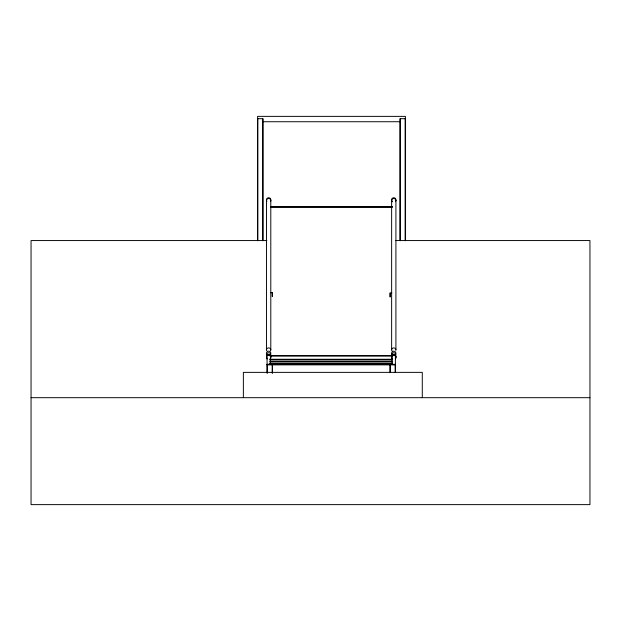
<?xml version="1.0" encoding="UTF-8"?>
<svg xmlns="http://www.w3.org/2000/svg" width="621" height="621" viewBox="0 0 621 621"><rect width="100%" height="100%" fill="white"/><g stroke="black" fill="none" stroke-linecap="round" stroke-linejoin="round"><path stroke-width="0.93" d="M270.267 358.985L270.508 358.62A2.142 2.135 0 0 0 270.026 355.918A2.142 2.135 0 0 0 267.278 355.918A2.142 2.135 0 0 0 266.805 358.62L267.061 358.985M257.622 118.704L262.962 118.704L262.962 240.684M405.381 118.704L400.033 118.704L400.033 240.684M262.45 121.732L400.553 121.732M270.919 206.785L392.488 206.785M270.919 206.832L392.488 206.832M270.919 206.933L392.488 206.956M266.836 240.56L31.05 240.56L31.05 504.625L589.95 504.625L589.95 240.56L395.887 240.56M270.57 292.701L272.409 292.701L272.409 296.551M391.874 293.027L390.035 293.027L390.035 296.885M270.919 355.786L392.488 355.786M270.919 355.88L392.488 355.88M395.383 357.921L395.624 357.556A2.142 2.104 0 0 0 395.15 354.894A2.142 2.104 0 0 0 392.394 354.894A2.142 2.104 0 0 0 391.921 357.556L392.2 357.921M267.061 358.426L266.805 358.069A2.142 2.127 0 0 1 267.278 355.367A2.142 2.127 0 0 1 270.026 355.367A2.142 2.127 0 0 1 270.508 358.069M395.383 358.426L395.624 358.069A2.142 2.127 0 0 0 395.15 355.367A2.142 2.127 0 0 0 392.394 355.367A2.142 2.127 0 0 0 391.921 358.069L392.177 364.333M392.177 358.985L391.921 358.62A2.142 2.135 0 0 1 392.394 355.918A2.142 2.135 0 0 1 395.15 355.918A2.142 2.135 0 0 1 395.624 358.62L395.383 358.985M269.956 359.318L392.488 359.318M269.956 359.412L392.488 359.412M269.956 361.189L392.488 361.189M269.956 361.29L392.488 361.29M269.956 363.176L392.488 363.176M269.956 363.277L392.488 363.277M269.956 363.751L392.488 363.751M269.956 363.859L392.488 363.859M267.061 364.333L395.383 364.333M267.061 364.442L395.383 364.442M267.061 364.869L395.383 364.869M31.05 397.688L589.95 397.688M392.2 351.067L391.921 350.741A2.142 1.886 0 0 1 393.489 347.931A2.142 1.886 0 0 1 395.841 350.291M392.2 354.444L391.921 354.11A2.142 1.948 0 0 1 393.489 351.207A2.142 1.948 0 0 1 395.841 353.644M392.2 201.856L391.921 201.515A2.15 1.987 0 0 1 393.489 198.534A2.15 1.987 0 0 1 395.849 201.033M392.2 356.112L391.921 355.771A2.142 2.026 0 0 1 393.489 352.744A2.142 2.026 0 0 1 395.841 355.282M392.2 201.336L391.921 200.971A2.15 2.135 0 0 1 392.387 198.254A2.15 2.135 0 0 1 395.158 198.254A2.15 2.135 0 0 1 395.624 200.971M422.28 397.688L422.28 372.367L243.362 372.367L243.362 397.688M405.381 240.684L405.381 116.375L257.622 116.375L257.622 240.684M405.21 118.704L405.21 240.684M400.211 118.704L400.211 240.684M395.911 200.513L395.911 349.802M395.383 357.549L395.383 372.484M395.212 364.775L395.212 372.484M391.634 200.513L391.634 349.802M390.205 293.027L390.205 296.885M390.205 364.775L390.205 372.484M390.035 364.775L390.035 372.484M272.409 364.442L272.409 373.112M272.231 292.701L272.231 296.551M272.231 364.442L272.231 373.112M270.795 200.513L270.795 349.802M270.267 358.426L270.267 364.333M267.232 364.442L267.232 373.112M267.061 357.642L267.061 373.112M266.518 200.513L266.518 349.802M262.792 118.704L262.792 240.684M257.793 118.704L257.793 240.684M266.805 357.556A2.142 2.104 0 0 1 267.278 354.894A2.142 2.104 0 0 1 270.034 354.894A2.142 2.104 0 0 1 270.508 357.556M266.805 350.741A2.142 1.886 0 0 1 267.278 348.35A2.142 1.886 0 0 1 270.026 348.35A2.142 1.886 0 0 1 270.508 350.741M266.805 354.11A2.142 1.948 0 0 1 267.278 351.641A2.142 1.948 0 0 1 270.026 351.641A2.142 1.948 0 0 1 270.508 354.11M266.805 355.771A2.142 2.026 0 0 1 267.278 353.202A2.142 2.026 0 0 1 270.034 353.202A2.142 2.026 0 0 1 270.508 355.771M266.797 200.971A2.15 2.135 0 0 1 267.263 198.254A2.15 2.135 0 0 1 270.042 198.254A2.15 2.135 0 0 1 270.508 200.971M266.797 201.515A2.15 1.987 0 0 1 267.263 198.984A2.15 1.987 0 0 1 270.042 198.984A2.15 1.987 0 0 1 270.508 201.515"/></g></svg>
